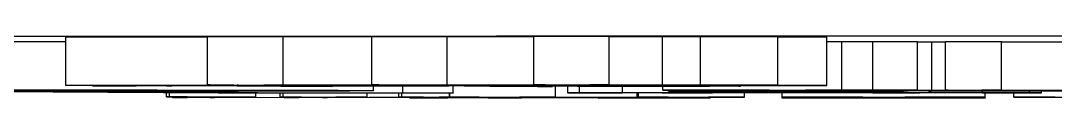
# Model space of a CAD drawing. Header units: millimetres. Extents: x 2371 to 4515, y 843 to 2359.
# Drawn here: x 3208.97 to 3230.34, y 1005.79 to 1007.07 of the extents above; entities that cross this region are included whole.
import ezdxf

# ---------------------------------------------------------------- set-up
doc = ezdxf.new("R2010")
doc.units = ezdxf.units.MM

msp = doc.modelspace()

# ---------------------------------------------------------------- linework, layer by layer
at = {"color": 7, "linetype": 'Continuous', "lineweight": 25}
for p, q in [((3212.832, 1007.053), (3209.904, 1007.051)), ((3209.904, 1006.051), (3209.904, 1007.051)), ((3214.391, 1007.057), (3212.832, 1007.059)), ((3212.832, 1006.059), (3212.832, 1007.059)), ((3214.391, 1006.057), (3214.391, 1007.057)), ((3216.223, 1007.054), (3214.391, 1007.053)), ((3217.784, 1007.059), (3216.223, 1007.06)), ((3216.223, 1006.06), (3216.223, 1007.06)), ((3217.784, 1006.059), (3217.784, 1007.059)), ((3219.572, 1007.055), (3217.784, 1007.054)), ((3221.128, 1007.06), (3219.572, 1007.061)), ((3219.572, 1006.061), (3219.572, 1007.061)), ((3221.128, 1006.06), (3221.128, 1007.06)), ((3222.225, 1007.056), (3221.128, 1007.056)), ((3223.011, 1007.058), (3222.225, 1007.056)), ((3222.225, 1006.056), (3222.225, 1007.056)), ((3224.609, 1007.056), (3223.011, 1007.058)), ((3223.011, 1006.058), (3223.011, 1007.058)), ((3224.609, 1006.056), (3224.609, 1007.056)), ((3225.623, 1007.049), (3224.609, 1007.05)), ((3225.623, 1006.049), (3225.623, 1007.049)), ((3225.932, 1006.951), (3225.623, 1006.951)), ((3226.568, 1006.952), (3225.932, 1006.951)), ((3225.932, 1005.951), (3225.932, 1006.951)), ((3227.493, 1006.95), (3226.568, 1006.952)), ((3226.568, 1005.952), (3226.568, 1006.952)), ((3227.493, 1005.95), (3227.493, 1006.95)), ((3227.782, 1006.944), (3227.493, 1006.944)), ((3228.071, 1006.947), (3227.782, 1006.947)), ((3227.782, 1006.947), (3227.782, 1005.947)), ((3229.226, 1006.952), (3228.071, 1006.953)), ((3228.071, 1005.953), (3228.071, 1006.953)), ((3229.226, 1005.952), (3229.226, 1006.952)), ((3230.787, 1006.947), (3229.226, 1006.947)), ((3209.904, 1006.051), (3213.377, 1006.053)), ((3210.544, 1006.051), (3209.904, 1006.051)), ((3210.454, 1006.04), (3210.454, 1006.051)), ((3211.132, 1006.051), (3210.544, 1006.051)), ((3210.834, 1006.042), (3210.834, 1006.051)), ((3213.446, 1006.052), (3211.132, 1006.051)), ((3211.502, 1006.047), (3211.502, 1006.051)), ((3211.502, 1006.047), (3211.774, 1006.047)), ((3211.774, 1006.047), (3211.774, 1006.051)), ((3211.774, 1006.047), (3211.915, 1006.045)), ((3211.915, 1006.045), (3211.915, 1006.051)), ((3211.915, 1006.045), (3223.689, 1006.049)), ((3217.432, 1006.046), (3211.987, 1006.044)), ((3212.105, 1006.042), (3212.105, 1006.044)), ((3212.832, 1006.059), (3214.391, 1006.057)), ((3213.441, 1006.041), (3213.441, 1006.045)), ((3213.441, 1006.041), (3214.476, 1006.04)), ((3214.72, 1006.048), (3213.77, 1006.047)), ((3214.391, 1006.057), (3213.998, 1006.056)), ((3213.998, 1006.056), (3214.26, 1006.053)), ((3214.26, 1006.053), (3214.26, 1006.057)), ((3214.26, 1006.053), (3216.78, 1006.054)), ((3216.849, 1006.053), (3214.33, 1006.052)), ((3214.476, 1006.04), (3214.476, 1006.045)), ((3214.476, 1006.04), (3217.812, 1006.041)), ((3217.884, 1006.04), (3214.548, 1006.039)), ((3214.548, 1006.039), (3215.413, 1006.029)), ((3215.413, 1006.029), (3214.556, 1006.027)), ((3214.72, 1006.048), (3214.72, 1006.052)), ((3215.413, 1006.029), (3215.413, 1006.04)), ((3216.223, 1006.06), (3217.784, 1006.059)), ((3216.262, 1005.94), (3216.262, 1006.04)), ((3216.866, 1005.894), (3216.866, 1006.04)), ((3218.113, 1006.05), (3217.16, 1006.048)), ((3217.784, 1006.059), (3217.378, 1006.058)), ((3217.378, 1006.058), (3217.663, 1006.054)), ((3217.812, 1006.041), (3217.432, 1006.046)), ((3217.663, 1006.054), (3217.663, 1006.059)), ((3217.663, 1006.054), (3220.114, 1006.055)), ((3220.183, 1006.054), (3217.733, 1006.053)), ((3217.906, 1005.894), (3217.906, 1006.04)), ((3218.113, 1006.05), (3218.113, 1006.054)), ((3223.83, 1006.048), (3218.316, 1006.046)), ((3218.316, 1006.046), (3218.696, 1006.042)), ((3218.696, 1006.042), (3218.696, 1006.046)), ((3218.696, 1006.042), (3221.963, 1006.043)), ((3222.241, 1006.042), (3218.768, 1006.041)), ((3219.955, 1006.027), (3219.002, 1006.026)), ((3219.572, 1006.061), (3221.128, 1006.06)), ((3219.955, 1006.027), (3219.955, 1006.041)), ((3220.016, 1005.808), (3220.016, 1006.041)), ((3220.269, 1005.894), (3220.269, 1006.041)), ((3220.466, 1006.033), (3220.466, 1006.041)), ((3220.525, 1006.032), (3220.466, 1006.033)), ((3221.457, 1006.051), (3220.509, 1006.05)), ((3220.512, 1005.894), (3220.512, 1006.032)), ((3221.128, 1006.06), (3220.725, 1006.059)), ((3220.725, 1006.059), (3221, 1006.056)), ((3221, 1006.056), (3221, 1006.06)), ((3221, 1006.056), (3222.225, 1006.056)), ((3224.609, 1006.056), (3221.069, 1006.055)), ((3221.402, 1005.896), (3221.402, 1006.042)), ((3221.457, 1006.051), (3221.457, 1006.055)), ((3221.963, 1006.043), (3221.963, 1006.048)), ((3221.963, 1006.043), (3222.459, 1006.045)), ((3222.225, 1006.056), (3223.011, 1006.058)), ((3222.234, 1005.951), (3222.234, 1006.042)), ((3222.87, 1006.034), (3222.241, 1006.042)), ((3222.459, 1006.045), (3222.459, 1006.048)), ((3222.459, 1006.045), (3223.702, 1006.043)), ((3223.011, 1006.058), (3224.609, 1006.056)), ((3223.702, 1006.043), (3223.17, 1006.042)), ((3223.17, 1006.042), (3223.8, 1006.034)), ((3223.217, 1006.045), (3223.83, 1006.048)), ((3223.217, 1006.045), (3223.217, 1006.048)), ((3223.448, 1006.045), (3223.217, 1006.045)), ((3223.689, 1006.049), (3223.689, 1006.056)), ((3223.689, 1006.049), (3224.172, 1006.051)), ((3223.8, 1006.034), (3223.8, 1006.048)), ((3223.845, 1006.033), (3223.845, 1006.056)), ((3224.172, 1006.051), (3224.172, 1006.056)), ((3224.172, 1006.051), (3225.623, 1006.049)), ((3213.052, 1005.892), (3207.484, 1005.923)), ((3210.066, 1005.924), (3215.132, 1005.897)), ((3211.986, 1005.81), (3211.986, 1005.898)), ((3211.986, 1005.81), (3212.045, 1005.811)), ((3212.19, 1005.81), (3211.986, 1005.81)), ((3212.045, 1005.811), (3212.045, 1005.897)), ((3212.045, 1005.811), (3213.833, 1005.81)), ((3212.115, 1005.791), (3212.115, 1005.81)), ((3212.115, 1005.791), (3212.419, 1005.809)), ((3213.134, 1005.809), (3212.879, 1005.796)), ((3212.982, 1005.796), (3214.657, 1005.805)), ((3217.906, 1005.892), (3213.052, 1005.892)), ((3213.773, 1005.809), (3213.619, 1005.809)), ((3213.833, 1005.81), (3213.773, 1005.809)), ((3213.833, 1005.81), (3213.833, 1005.892)), ((3214.334, 1005.809), (3214.334, 1005.892)), ((3214.334, 1005.809), (3214.394, 1005.81)), ((3214.488, 1005.809), (3214.334, 1005.809)), ((3214.394, 1005.81), (3214.394, 1005.892)), ((3214.394, 1005.81), (3216.129, 1005.809)), ((3214.657, 1005.805), (3214.767, 1005.808)), ((3217.616, 1005.807), (3214.719, 1005.79)), ((3215.482, 1005.808), (3215.206, 1005.796)), ((3215.309, 1005.796), (3217.25, 1005.807)), ((3216.069, 1005.808), (3215.917, 1005.808)), ((3216.129, 1005.809), (3216.069, 1005.808)), ((3216.129, 1005.809), (3216.129, 1005.892)), ((3216.784, 1005.808), (3216.784, 1005.892)), ((3216.784, 1005.808), (3216.844, 1005.809)), ((3216.938, 1005.808), (3216.784, 1005.808)), ((3216.844, 1005.809), (3216.844, 1005.892)), ((3216.844, 1005.809), (3217.83, 1005.808)), ((3216.866, 1005.894), (3217.906, 1005.894)), ((3217.001, 1005.789), (3217.001, 1005.803)), ((3217.03, 1005.79), (3217.03, 1005.803)), ((3217.25, 1005.807), (3217.297, 1005.807)), ((3217.29, 1005.79), (3217.29, 1005.805)), ((3217.795, 1005.791), (3218.444, 1005.807)), ((3217.83, 1005.808), (3217.83, 1005.892)), ((3217.83, 1005.808), (3217.832, 1005.808)), ((3217.832, 1005.892), (3217.832, 1005.808)), ((3217.832, 1005.808), (3220.016, 1005.808)), ((3217.906, 1005.894), (3217.906, 1005.892)), ((3218.316, 1005.807), (3218.111, 1005.807)), ((3218.318, 1005.807), (3218.316, 1005.807)), ((3219.276, 1005.806), (3218.986, 1005.799)), ((3219.989, 1005.807), (3219.781, 1005.807)), ((3220.016, 1005.808), (3219.989, 1005.807)), ((3220.269, 1005.893), (3220.269, 1005.894)), ((3220.269, 1005.894), (3220.512, 1005.894)), ((3223.263, 1005.893), (3220.269, 1005.893)), ((3221.402, 1005.896), (3224.554, 1005.923)), ((3221.706, 1005.807), (3221.706, 1005.893)), ((3221.914, 1005.807), (3221.706, 1005.807)), ((3221.706, 1005.807), (3221.733, 1005.807)), ((3221.733, 1005.807), (3221.733, 1005.893)), ((3221.733, 1005.807), (3223.917, 1005.807)), ((3222.054, 1005.799), (3222.345, 1005.806)), ((3222.754, 1005.95), (3222.234, 1005.951)), ((3222.234, 1005.951), (3225.932, 1005.951)), ((3223.02, 1005.904), (3222.292, 1005.897)), ((3222.349, 1005.933), (3222.349, 1005.951)), ((3222.985, 1005.931), (3222.349, 1005.933)), ((3222.465, 1005.943), (3222.465, 1005.951)), ((3222.985, 1005.942), (3222.465, 1005.943)), ((3222.465, 1005.943), (3224.43, 1005.943)), ((3223.177, 1005.806), (3222.528, 1005.79)), ((3226.655, 1005.904), (3223.02, 1005.904)), ((3223.02, 1005.894), (3223.02, 1005.904)), ((3223.02, 1005.894), (3223.263, 1005.894)), ((3224.878, 1005.92), (3223.182, 1005.905)), ((3223.182, 1005.905), (3226.574, 1005.905)), ((3223.263, 1005.894), (3223.263, 1005.904)), ((3223.263, 1005.894), (3223.263, 1005.893)), ((3223.89, 1005.806), (3223.682, 1005.806)), ((3223.917, 1005.807), (3223.89, 1005.806)), ((3223.917, 1005.807), (3223.917, 1005.904)), ((3224.43, 1005.95), (3224.141, 1005.95)), ((3224.43, 1005.942), (3224.372, 1005.942)), ((3224.43, 1005.943), (3224.43, 1005.95)), ((3224.43, 1005.934), (3224.43, 1005.942)), ((3224.554, 1005.923), (3225.765, 1005.923)), ((3224.701, 1005.807), (3224.701, 1005.904)), ((3224.701, 1005.807), (3228.892, 1005.807)), ((3224.701, 1005.806), (3224.701, 1005.807)), ((3225.897, 1005.806), (3224.701, 1005.806)), ((3224.701, 1005.789), (3224.701, 1005.806)), ((3224.959, 1005.92), (3224.878, 1005.92)), ((3226.574, 1005.905), (3224.959, 1005.92)), ((3227.493, 1005.95), (3225.181, 1005.95)), ((3225.181, 1005.95), (3225.181, 1005.943)), ((3225.181, 1005.943), (3225.817, 1005.943)), ((3227.146, 1005.942), (3225.181, 1005.942)), ((3225.181, 1005.942), (3225.181, 1005.935)), ((3225.181, 1005.935), (3227.146, 1005.936)), ((3225.765, 1005.923), (3225.765, 1005.942)), ((3225.765, 1005.923), (3228.836, 1005.896)), ((3225.817, 1005.943), (3225.817, 1005.95)), ((3225.817, 1005.943), (3226.337, 1005.944)), ((3225.897, 1005.789), (3225.897, 1005.806)), ((3225.932, 1005.951), (3226.568, 1005.952)), ((3226.337, 1005.944), (3226.337, 1005.95)), ((3226.337, 1005.944), (3227.146, 1005.942)), ((3226.365, 1005.79), (3226.365, 1005.805)), ((3226.568, 1005.952), (3227.493, 1005.95)), ((3226.571, 1005.894), (3226.571, 1005.904)), ((3226.571, 1005.893), (3226.571, 1005.894)), ((3226.571, 1005.894), (3226.895, 1005.894)), ((3230.05, 1005.893), (3226.571, 1005.893)), ((3227.461, 1005.896), (3226.655, 1005.904)), ((3226.895, 1005.894), (3226.895, 1005.902)), ((3227.146, 1005.944), (3227.146, 1005.95)), ((3227.666, 1005.943), (3227.146, 1005.944)), ((3227.146, 1005.944), (3234.139, 1005.944)), ((3227.146, 1005.942), (3227.146, 1005.944)), ((3227.146, 1005.936), (3227.146, 1005.942)), ((3227.146, 1005.936), (3227.204, 1005.936)), ((3227.204, 1005.944), (3227.204, 1005.936)), ((3227.228, 1005.805), (3227.228, 1005.79)), ((3228.892, 1005.806), (3227.696, 1005.806)), ((3227.696, 1005.789), (3227.696, 1005.806)), ((3227.782, 1005.937), (3227.724, 1005.941)), ((3227.724, 1005.941), (3228.475, 1005.94)), ((3227.724, 1005.927), (3227.724, 1005.941)), ((3227.724, 1005.927), (3227.782, 1005.929)), ((3228.475, 1005.928), (3227.724, 1005.927)), ((3227.782, 1005.947), (3228.128, 1005.948)), ((3228.475, 1005.946), (3227.782, 1005.947)), ((3227.782, 1005.929), (3227.782, 1005.937)), ((3228.071, 1005.953), (3229.226, 1005.952)), ((3228.937, 1005.947), (3228.475, 1005.946)), ((3228.475, 1005.94), (3228.475, 1005.946)), ((3228.475, 1005.94), (3230.151, 1005.94)), ((3229.804, 1005.939), (3228.475, 1005.939)), ((3228.475, 1005.939), (3228.475, 1005.928)), ((3229.226, 1005.952), (3228.822, 1005.951)), ((3228.822, 1005.951), (3228.822, 1005.947)), ((3228.822, 1005.947), (3230.845, 1005.947)), ((3228.836, 1005.896), (3228.836, 1005.939)), ((3228.892, 1005.807), (3228.892, 1005.893)), ((3228.892, 1005.807), (3228.892, 1005.806)), ((3228.892, 1005.789), (3228.892, 1005.806)), ((3233.792, 1005.947), (3228.937, 1005.947)), ((3230.44, 1005.943), (3229.053, 1005.943)), ((3229.481, 1005.807), (3229.481, 1005.893)), ((3229.481, 1005.807), (3231.902, 1005.808)), ((3229.518, 1005.806), (3229.481, 1005.807)), ((3229.826, 1005.807), (3229.518, 1005.806)), ((3229.804, 1005.929), (3229.804, 1005.939)), ((3230.498, 1005.929), (3229.804, 1005.929)), ((3229.807, 1005.894), (3229.807, 1005.929)), ((3229.807, 1005.894), (3230.05, 1005.894)), ((3230.05, 1005.894), (3230.05, 1005.929)), ((3230.05, 1005.894), (3230.05, 1005.893)), ((3230.151, 1005.94), (3230.44, 1005.943)), ((3230.151, 1005.94), (3230.151, 1005.943)), ((3231.19, 1005.79), (3230.338, 1005.806)), ((3212.421, 1005.791), (3212.115, 1005.791)), ((3214.526, 1005.802), (3212.421, 1005.791)), ((3212.879, 1005.796), (3212.982, 1005.796)), ((3212.982, 1005.796), (3212.982, 1005.801)), ((3214.413, 1005.79), (3214.629, 1005.802)), ((3214.413, 1005.79), (3214.413, 1005.802)), ((3214.719, 1005.79), (3214.413, 1005.79)), ((3214.629, 1005.802), (3214.526, 1005.802)), ((3215.206, 1005.796), (3215.309, 1005.796)), ((3215.309, 1005.796), (3215.309, 1005.8)), ((3217.001, 1005.789), (3217.03, 1005.79)), ((3219.29, 1005.789), (3217.001, 1005.789)), ((3217.03, 1005.79), (3217.29, 1005.79)), ((3218.959, 1005.799), (3218.627, 1005.79)), ((3218.627, 1005.79), (3218.632, 1005.79)), ((3222.027, 1005.798), (3218.959, 1005.799)), ((3218.986, 1005.799), (3222.054, 1005.799)), ((3219.059, 1005.79), (3219.059, 1005.799)), ((3219.059, 1005.79), (3219.319, 1005.789)), ((3219.319, 1005.789), (3219.29, 1005.789)), ((3219.319, 1005.789), (3219.319, 1005.799)), ((3220.902, 1005.788), (3220.902, 1005.798)), ((3220.902, 1005.788), (3220.931, 1005.789)), ((3223.191, 1005.788), (3220.902, 1005.788)), ((3220.931, 1005.789), (3220.931, 1005.798)), ((3220.931, 1005.789), (3221.191, 1005.789)), ((3221.191, 1005.789), (3221.191, 1005.798)), ((3221.696, 1005.79), (3222.027, 1005.798)), ((3221.696, 1005.79), (3221.696, 1005.798)), ((3222.528, 1005.79), (3222.533, 1005.79)), ((3222.96, 1005.789), (3222.96, 1005.8)), ((3222.96, 1005.789), (3223.22, 1005.789)), ((3223.22, 1005.789), (3223.191, 1005.788)), ((3224.701, 1005.788), (3224.701, 1005.789)), ((3224.701, 1005.789), (3225.897, 1005.789)), ((3228.892, 1005.788), (3224.701, 1005.788)), ((3227.696, 1005.789), (3228.892, 1005.789)), ((3228.892, 1005.789), (3228.892, 1005.788))]:
    msp.add_line(p, q, dxfattribs=at)
for points, knots in [([(3157.392, 1006.931), (3157.44, 1006.935), (3157.546, 1006.943), (3158.416, 1006.955), (3159.897, 1006.969), (3162.072, 1006.983), (3164.903, 1006.996), (3168.417, 1007.009), (3172.571, 1007.021), (3177.314, 1007.032), (3182.576, 1007.042), (3188.267, 1007.051), (3194.29, 1007.059), (3200.513, 1007.065), (3206.879, 1007.069), (3213.231, 1007.073), (3219.57, 1007.074), (3225.837, 1007.075), (3232.105, 1007.074), (3238.443, 1007.073), (3244.796, 1007.069), (3251.162, 1007.065), (3257.385, 1007.059), (3263.408, 1007.051), (3269.099, 1007.042), (3274.361, 1007.032), (3279.104, 1007.021), (3283.258, 1007.009), (3286.772, 1006.996), (3289.603, 1006.983), (3291.778, 1006.969), (3293.259, 1006.955), (3294.131, 1006.943), (3294.237, 1006.935), (3294.285, 1006.931)], [0, 0, 0, 0, 0.023828, 0.053273, 0.084485, 0.115699, 0.147957, 0.180726, 0.213842, 0.247136, 0.28043, 0.313546, 0.346314, 0.378573, 0.409785, 0.440999, 0.470442, 0.499888, 0.529332, 0.558778, 0.58999, 0.621203, 0.653462, 0.68623, 0.719347, 0.752641, 0.785934, 0.819051, 0.851819, 0.884078, 0.915289, 0.946503, 0.975948, 1, 1, 1, 1]), ([(3209.904, 1006.955), (3209.797, 1006.955), (3209.377, 1006.956), (3208.936, 1006.956), (3208.608, 1006.956)], [0, 0, 0, 0, 0.254888, 1, 1, 1, 1]), ([(3210.454, 1006.04), (3210.458, 1006.041), (3210.47, 1006.041), (3210.64, 1006.041), (3210.773, 1006.042), (3210.834, 1006.042)], [0, 0, 0, 0, 0.206018, 0.636041, 1, 1, 1, 1]), ([(3211.15, 1006.04), (3211.069, 1006.04), (3210.919, 1006.04), (3210.709, 1006.04), (3210.568, 1006.04), (3210.477, 1006.04), (3210.459, 1006.04), (3210.454, 1006.04)], [0, 0, 0, 0, 0.281585, 0.522569, 0.762523, 0.925805, 1, 1, 1, 1]), ([(3210.834, 1006.042), (3210.961, 1006.042), (3211.303, 1006.043), (3211.448, 1006.045), (3211.487, 1006.046), (3211.502, 1006.047)], [0, 0, 0, 0, 0.268239, 0.722981, 1, 1, 1, 1]), ([(3212.057, 1006.041), (3212.03, 1006.041), (3211.977, 1006.041), (3211.712, 1006.04), (3211.442, 1006.04), (3211.203, 1006.04), (3211.15, 1006.04)], [0, 0, 0, 0, 0.194719, 0.390632, 0.863045, 1, 1, 1, 1]), ([(3211.987, 1006.044), (3212.041, 1006.044), (3212.11, 1006.043), (3212.088, 1006.042), (3212.083, 1006.042)], [0, 0, 0, 0, 0.7846575, 1, 1, 1, 1]), ([(3213.377, 1006.053), (3213.318, 1006.053), (3213.208, 1006.055), (3213.029, 1006.057), (3212.898, 1006.058), (3212.832, 1006.059)], [0, 0, 0, 0, 0.361759, 0.680808, 1, 1, 1, 1]), ([(3214.556, 1006.027), (3214.463, 1006.029), (3214.277, 1006.031), (3213.919, 1006.036), (3213.612, 1006.039), (3213.441, 1006.041)], [0, 0, 0, 0, 0.307881, 0.615778, 1, 1, 1, 1]), ([(3213.77, 1006.047), (3213.732, 1006.048), (3213.671, 1006.049), (3213.555, 1006.051), (3213.482, 1006.051), (3213.446, 1006.052)], [0, 0, 0, 0, 0.437947, 0.718933, 1, 1, 1, 1]), ([(3214.33, 1006.052), (3214.36, 1006.052), (3214.421, 1006.051), (3214.544, 1006.05), (3214.652, 1006.049), (3214.72, 1006.048)], [0, 0, 0, 0, 0.2673365, 0.5346869, 1, 1, 1, 1]), ([(3216.78, 1006.054), (3216.721, 1006.055), (3216.609, 1006.056), (3216.425, 1006.058), (3216.29, 1006.059), (3216.223, 1006.06)], [0, 0, 0, 0, 0.353076, 0.676475, 1, 1, 1, 1]), ([(3217.16, 1006.048), (3217.117, 1006.049), (3217.052, 1006.05), (3216.94, 1006.052), (3216.879, 1006.053), (3216.849, 1006.053)], [0, 0, 0, 0, 0.499817, 0.749886, 1, 1, 1, 1]), ([(3217.733, 1006.053), (3217.763, 1006.053), (3217.824, 1006.052), (3217.94, 1006.051), (3218.047, 1006.05), (3218.113, 1006.05)], [0, 0, 0, 0, 0.278089, 0.556193, 1, 1, 1, 1]), ([(3219.002, 1006.026), (3218.904, 1006.027), (3218.71, 1006.03), (3218.327, 1006.035), (3218.049, 1006.038), (3217.884, 1006.04)], [0, 0, 0, 0, 0.2894212, 0.5788391, 1, 1, 1, 1]), ([(3218.768, 1006.041), (3218.884, 1006.039), (3219.115, 1006.037), (3219.492, 1006.032), (3219.79, 1006.029), (3219.955, 1006.027)], [0, 0, 0, 0, 0.307939, 0.615874, 1, 1, 1, 1]), ([(3220.114, 1006.055), (3220.055, 1006.056), (3219.945, 1006.057), (3219.765, 1006.059), (3219.636, 1006.06), (3219.572, 1006.061)], [0, 0, 0, 0, 0.3618324, 0.680859, 1, 1, 1, 1]), ([(3220.509, 1006.05), (3220.469, 1006.05), (3220.404, 1006.051), (3220.289, 1006.053), (3220.219, 1006.054), (3220.183, 1006.054)], [0, 0, 0, 0, 0.437841, 0.718884, 1, 1, 1, 1]), ([(3220.466, 1006.033), (3220.799, 1006.033), (3221.372, 1006.033), (3222.027, 1006.033), (3222.43, 1006.033), (3222.638, 1006.033), (3222.78, 1006.034), (3222.858, 1006.034), (3222.889, 1006.034), (3222.876, 1006.034), (3222.87, 1006.034)], [0, 0, 0, 0, 0.358025, 0.615683, 0.704922, 0.795041, 0.841826, 0.888488, 0.9407, 1, 1, 1, 1]), ([(3222.736, 1006.03), (3222.704, 1006.03), (3222.641, 1006.031), (3222.283, 1006.031), (3221.576, 1006.032), (3220.921, 1006.032), (3220.525, 1006.032)], [0, 0, 0, 0, 0.1072401, 0.2147204, 0.5251042, 1, 1, 1, 1]), ([(3221.069, 1006.055), (3221.099, 1006.054), (3221.157, 1006.054), (3221.279, 1006.052), (3221.388, 1006.051), (3221.457, 1006.051)], [0, 0, 0, 0, 0.267397, 0.53481, 1, 1, 1, 1]), ([(3223.8, 1006.034), (3223.826, 1006.034), (3223.878, 1006.033), (3223.737, 1006.032), (3223.378, 1006.031), (3222.989, 1006.03), (3222.736, 1006.03)], [0, 0, 0, 0, 0.211302, 0.416468, 0.621501, 1, 1, 1, 1]), ([(3225.623, 1006.049), (3225.406, 1006.049), (3224.93, 1006.048), (3224.199, 1006.047), (3223.74, 1006.045), (3223.448, 1006.045)], [0, 0, 0, 0, 0.234297, 0.511813, 1, 1, 1, 1]), ([(3206.984, 1005.953), (3207.653, 1005.953), (3208.998, 1005.953), (3210.806, 1005.952), (3212.127, 1005.949), (3213.05, 1005.946), (3213.357, 1005.942), (3213.38, 1005.94), (3213.386, 1005.94)], [0, 0, 0, 0, 0.196061, 0.394111, 0.547436, 0.700125, 0.928087, 1, 1, 1, 1]), ([(3213.386, 1005.94), (3213.355, 1005.938), (3213.294, 1005.935), (3212.611, 1005.931), (3211.264, 1005.928), (3209.579, 1005.926), (3208.231, 1005.926), (3207.453, 1005.926), (3207.33, 1005.926)], [0, 0, 0, 0, 0.200351, 0.402646, 0.59747, 0.766762, 0.96323, 1, 1, 1, 1]), ([(3207.934, 1005.956), (3208.602, 1005.956), (3209.837, 1005.956), (3211.605, 1005.955), (3213.268, 1005.953), (3214.787, 1005.951), (3215.932, 1005.947), (3216.24, 1005.943), (3216.259, 1005.941), (3216.262, 1005.94)], [0, 0, 0, 0, 0.160365, 0.296332, 0.431737, 0.589347, 0.747826, 0.949128, 1, 1, 1, 1]), ([(3216.262, 1005.94), (3216.236, 1005.939), (3216.175, 1005.936), (3215.391, 1005.931), (3213.68, 1005.927), (3211.831, 1005.924), (3210.552, 1005.924), (3210.066, 1005.924)], [0, 0, 0, 0, 0.183074, 0.416875, 0.642834, 0.864166, 1, 1, 1, 1]), ([(3212.419, 1005.809), (3212.431, 1005.809), (3212.447, 1005.809), (3212.399, 1005.81), (3212.341, 1005.81), (3212.266, 1005.81), (3212.214, 1005.81), (3212.19, 1005.81)], [0, 0, 0, 0, 0.409045, 0.568709, 0.729731, 0.871998, 1, 1, 1, 1]), ([(3213.619, 1005.809), (3213.555, 1005.809), (3213.455, 1005.809), (3213.323, 1005.809), (3213.235, 1005.809), (3213.168, 1005.809), (3213.146, 1005.809), (3213.134, 1005.809)], [0, 0, 0, 0, 0.286948, 0.445283, 0.603611, 0.766841, 1, 1, 1, 1]), ([(3214.767, 1005.808), (3214.774, 1005.808), (3214.786, 1005.808), (3214.729, 1005.808), (3214.632, 1005.809), (3214.533, 1005.809), (3214.488, 1005.809)], [0, 0, 0, 0, 0.280717, 0.477013, 0.764436, 1, 1, 1, 1]), ([(3215.132, 1005.897), (3215.303, 1005.896), (3215.567, 1005.895), (3216.24, 1005.894), (3216.645, 1005.894), (3216.866, 1005.894)], [0, 0, 0, 0, 0.454509, 0.703285, 1, 1, 1, 1]), ([(3215.917, 1005.808), (3215.871, 1005.808), (3215.794, 1005.808), (3215.687, 1005.808), (3215.611, 1005.808), (3215.538, 1005.808), (3215.503, 1005.808), (3215.486, 1005.808), (3215.482, 1005.808)], [0, 0, 0, 0, 0.2197284, 0.3604368, 0.5019622, 0.6296085, 0.9109721, 1, 1, 1, 1]), ([(3217.292, 1005.807), (3217.291, 1005.807), (3217.29, 1005.807), (3217.248, 1005.807), (3217.169, 1005.808), (3217.063, 1005.808), (3216.979, 1005.808), (3216.938, 1005.808)], [0, 0, 0, 0, 0.063168, 0.286153, 0.501453, 0.758451, 1, 1, 1, 1]), ([(3218.111, 1005.807), (3218.055, 1005.807), (3217.949, 1005.807), (3217.803, 1005.807), (3217.69, 1005.807), (3217.641, 1005.807), (3217.616, 1005.807)], [0, 0, 0, 0, 0.246987, 0.468153, 0.728462, 1, 1, 1, 1]), ([(3218.444, 1005.807), (3218.444, 1005.807), (3218.446, 1005.807), (3218.415, 1005.807), (3218.363, 1005.807), (3218.328, 1005.807), (3218.318, 1005.807)], [0, 0, 0, 0, 0.177122, 0.589108, 0.884827, 1, 1, 1, 1]), ([(3219.781, 1005.807), (3219.712, 1005.807), (3219.596, 1005.807), (3219.453, 1005.807), (3219.361, 1005.807), (3219.298, 1005.807), (3219.284, 1005.806), (3219.276, 1005.806)], [0, 0, 0, 0, 0.290077, 0.48445, 0.638173, 0.79153, 1, 1, 1, 1]), ([(3220.512, 1005.894), (3220.635, 1005.894), (3220.845, 1005.894), (3221.101, 1005.894), (3221.286, 1005.895), (3221.361, 1005.895), (3221.393, 1005.896), (3221.402, 1005.896)], [0, 0, 0, 0, 0.268165, 0.456817, 0.645375, 0.906381, 1, 1, 1, 1]), ([(3222.342, 1005.806), (3222.342, 1005.806), (3222.344, 1005.806), (3222.305, 1005.806), (3222.243, 1005.807), (3222.128, 1005.807), (3222.013, 1005.807), (3221.93, 1005.807), (3221.914, 1005.807)], [0, 0, 0, 0, 0.132198, 0.30903, 0.458399, 0.607839, 0.921168, 1, 1, 1, 1]), ([(3222.292, 1005.897), (3222.281, 1005.897), (3222.26, 1005.897), (3222.227, 1005.897), (3222.217, 1005.896), (3222.211, 1005.896)], [0, 0, 0, 0, 0.2502199, 0.5005081, 1, 1, 1, 1]), ([(3222.211, 1005.896), (3222.22, 1005.896), (3222.234, 1005.895), (3222.312, 1005.895), (3222.409, 1005.894), (3222.563, 1005.894), (3222.774, 1005.894), (3222.935, 1005.894), (3223.02, 1005.894)], [0, 0, 0, 0, 0.284135, 0.450473, 0.560568, 0.671794, 0.825494, 1, 1, 1, 1]), ([(3222.349, 1005.933), (3222.698, 1005.933), (3223.221, 1005.933), (3223.912, 1005.934), (3224.257, 1005.934), (3224.43, 1005.934)], [0, 0, 0, 0, 0.499885, 0.7499286, 1, 1, 1, 1]), ([(3224.141, 1005.95), (3223.974, 1005.95), (3223.658, 1005.95), (3223.193, 1005.95), (3222.901, 1005.95), (3222.754, 1005.95)], [0, 0, 0, 0, 0.35686, 0.67714, 1, 1, 1, 1]), ([(3224.372, 1005.942), (3224.205, 1005.942), (3223.889, 1005.942), (3223.424, 1005.942), (3223.132, 1005.942), (3222.985, 1005.942)], [0, 0, 0, 0, 0.35686, 0.67714, 1, 1, 1, 1]), ([(3227.204, 1005.936), (3226.607, 1005.935), (3225.587, 1005.934), (3224.122, 1005.933), (3223.366, 1005.931), (3222.985, 1005.931)], [0, 0, 0, 0, 0.41234, 0.704495, 1, 1, 1, 1]), ([(3223.682, 1005.806), (3223.613, 1005.806), (3223.497, 1005.806), (3223.354, 1005.806), (3223.262, 1005.806), (3223.199, 1005.806), (3223.185, 1005.806), (3223.177, 1005.806)], [0, 0, 0, 0, 0.290077, 0.48445, 0.638173, 0.79153, 1, 1, 1, 1]), ([(3226.365, 1005.805), (3226.362, 1005.806), (3226.357, 1005.806), (3226.298, 1005.806), (3226.22, 1005.806), (3226.083, 1005.806), (3225.973, 1005.806), (3225.897, 1005.806)], [0, 0, 0, 0, 0.250411, 0.398556, 0.54744, 0.686236, 1, 1, 1, 1]), ([(3226.895, 1005.894), (3226.981, 1005.894), (3227.122, 1005.894), (3227.29, 1005.894), (3227.398, 1005.894), (3227.471, 1005.894), (3227.522, 1005.895), (3227.534, 1005.895), (3227.542, 1005.895)], [0, 0, 0, 0, 0.25713, 0.418126, 0.515419, 0.613557, 0.771961, 1, 1, 1, 1]), ([(3227.696, 1005.806), (3227.626, 1005.806), (3227.509, 1005.806), (3227.372, 1005.806), (3227.287, 1005.806), (3227.235, 1005.806), (3227.23, 1005.806), (3227.228, 1005.805)], [0, 0, 0, 0, 0.294404, 0.487725, 0.643608, 0.799347, 1, 1, 1, 1]), ([(3227.542, 1005.895), (3227.541, 1005.895), (3227.538, 1005.895), (3227.523, 1005.896), (3227.486, 1005.896), (3227.461, 1005.896)], [0, 0, 0, 0, 0.25103, 0.502225, 1, 1, 1, 1]), ([(3229.053, 1005.943), (3228.886, 1005.943), (3228.57, 1005.943), (3228.105, 1005.943), (3227.813, 1005.943), (3227.666, 1005.943)], [0, 0, 0, 0, 0.35686, 0.67714, 1, 1, 1, 1]), ([(3228.126, 1005.948), (3228.125, 1005.949), (3228.123, 1005.95), (3228.107, 1005.951), (3228.083, 1005.952), (3228.071, 1005.953)], [0, 0, 0, 0, 0.333361, 0.666606, 1, 1, 1, 1]), ([(3228.836, 1005.896), (3228.878, 1005.896), (3228.962, 1005.895), (3229.148, 1005.894), (3229.409, 1005.894), (3229.635, 1005.894), (3229.77, 1005.894), (3229.807, 1005.894)], [0, 0, 0, 0, 0.25387, 0.509596, 0.715202, 0.920342, 1, 1, 1, 1]), ([(3230.338, 1005.806), (3230.325, 1005.806), (3230.306, 1005.806), (3230.224, 1005.806), (3230.129, 1005.807), (3229.991, 1005.807), (3229.887, 1005.807), (3229.826, 1005.807)], [0, 0, 0, 0, 0.2826647, 0.4248628, 0.5676053, 0.7445144, 1, 1, 1, 1]), ([(3217.29, 1005.79), (3217.383, 1005.79), (3217.512, 1005.79), (3217.662, 1005.79), (3217.737, 1005.79), (3217.781, 1005.79), (3217.791, 1005.791), (3217.795, 1005.791)], [0, 0, 0, 0, 0.375821, 0.523807, 0.672057, 0.853203, 1, 1, 1, 1]), ([(3218.638, 1005.79), (3218.651, 1005.79), (3218.677, 1005.79), (3218.761, 1005.79), (3218.888, 1005.79), (3218.995, 1005.79), (3219.059, 1005.79)], [0, 0, 0, 0, 0.204883, 0.408937, 0.643499, 1, 1, 1, 1]), ([(3221.191, 1005.789), (3221.284, 1005.789), (3221.413, 1005.789), (3221.563, 1005.789), (3221.638, 1005.789), (3221.681, 1005.79), (3221.691, 1005.79), (3221.696, 1005.79)], [0, 0, 0, 0, 0.3758207, 0.5238074, 0.6720575, 0.8532035, 1, 1, 1, 1]), ([(3222.539, 1005.789), (3222.552, 1005.789), (3222.578, 1005.789), (3222.662, 1005.789), (3222.789, 1005.789), (3222.896, 1005.789), (3222.96, 1005.789)], [0, 0, 0, 0, 0.204883, 0.408937, 0.643499, 1, 1, 1, 1]), ([(3225.897, 1005.789), (3225.986, 1005.789), (3226.111, 1005.789), (3226.253, 1005.789), (3226.326, 1005.789), (3226.361, 1005.789), (3226.364, 1005.789), (3226.365, 1005.79)], [0, 0, 0, 0, 0.3640306, 0.510061, 0.6558643, 0.8438409, 1, 1, 1, 1]), ([(3227.228, 1005.79), (3227.231, 1005.789), (3227.237, 1005.789), (3227.294, 1005.789), (3227.389, 1005.789), (3227.528, 1005.789), (3227.636, 1005.789), (3227.696, 1005.789)], [0, 0, 0, 0, 0.210223, 0.375759, 0.542534, 0.746796, 1, 1, 1, 1])]:
    msp.add_open_spline(points, degree=3, knots=knots, dxfattribs=at)

doc.saveas('drawing.dxf')
